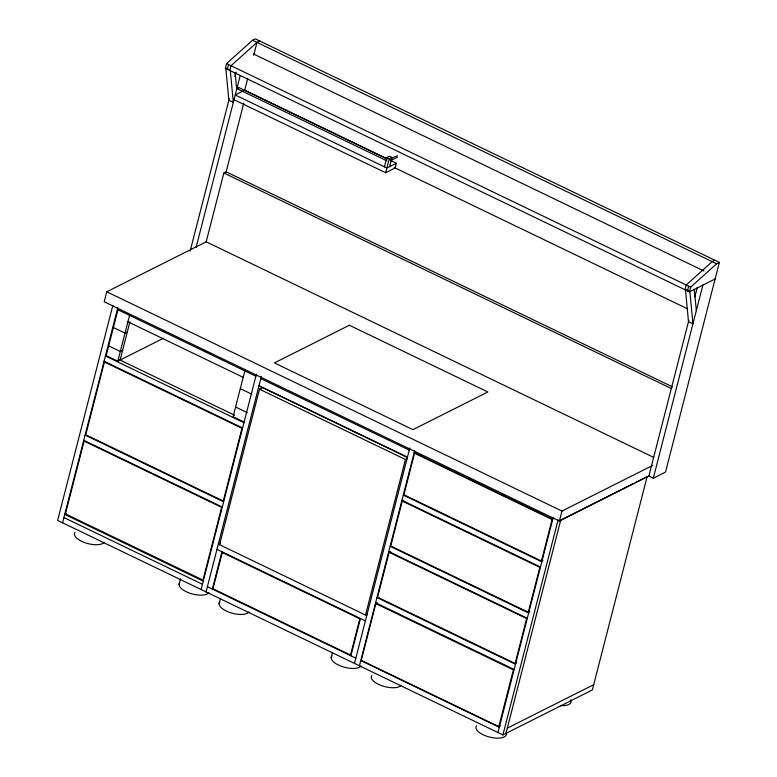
<?xml version="1.0" encoding="UTF-8"?>
<svg xmlns="http://www.w3.org/2000/svg" width="777" height="777" viewBox="0 0 777 777"><rect width="100%" height="100%" fill="white"/><g stroke="black" fill="none" stroke-linecap="round" stroke-linejoin="round"><path stroke-width="1.17" d="M653.719 457.4L206.187 241.812L106.779 291.793L104.215 301.767L559.391 521.037L649.067 475.951M112.85 305.371L57.634 520.425L502.904 734.925L592.365 689.947L647.134 476.622L635.256 482.595M62.578 522.804L117.793 307.76M118.114 309.1L106.177 355.604L117.803 361.198L163.461 338.248M117.803 361.198L129.74 314.704M120.095 360.052L129.924 321.775M688.811 320.415L648.853 476.058L653.302 478.205L665.539 472.057L719.366 262.412L255.293 38.85L252.535 40.239L226.563 63.588L225.349 68.318L689.422 291.88L715.112 278.962M227.331 69.27L228.545 64.54M229.798 70.464L231.012 65.734L256.993 42.376L259.741 40.996M190.132 251.136L229.186 99M234.897 76.768L236.101 72.086M196.086 247.426L240.258 75.398M390.899 160.616L396.357 163.238L386.868 168.007L235.227 94.959L244.716 90.19L247.698 78.574M253.69 55.225L256.993 42.376M206.002 242.521L223.854 172.98L226.146 171.824L672.591 386.888M226.049 172.232L243.774 103.186M179.069 584.314L180.449 578.933M245.017 370.231L233.081 416.734L244.706 422.338M201.107 589.539L256.42 374.116M206.051 591.928L261.363 376.505M219.57 544.716L259.499 389.19L262.558 387.645L407.42 457.43M260.703 389.442L261.315 387.092M212.354 589.063L221.931 551.757M219.133 603.622L220.513 598.251M384.401 166.822L386.761 157.624L389.51 156.235L391.987 157.43L389.627 166.628M234.013 99.689L385.654 172.737L389.238 158.819L391.987 157.43M396.357 163.238L395.143 167.968L385.654 172.737M331.196 657.604L332.575 652.233M350.883 655.798L360.46 618.492M407.488 458.469L405.448 459.498L365.52 615.025L367.56 613.995M354.477 663.432L409.79 448.008M359.43 665.811L414.646 450.757M377.36 602.835L375.825 603.603L361.256 660.343L498.795 726.602L500.33 725.835M390.656 551.524L389.131 552.292L377.593 597.222L515.141 663.48L516.666 662.703M403.817 500.301L402.282 501.068L390.753 545.988L528.292 612.247L529.817 611.48M416.093 452.486L414.559 453.253L403.904 494.764L541.443 561.023L542.977 560.246M498.795 726.602L513.374 669.861L375.825 603.603M515.141 663.48L526.67 618.55L389.131 552.292M528.292 612.247L539.821 567.327L402.282 501.068M541.443 561.023L552.097 519.512L414.559 453.253M497.96 732.546L553.175 517.492M502.904 734.925L558.119 519.881M559.391 521.037L561.956 511.062L652.709 465.423M505.963 733.391L560.877 519.512M684.974 289.734L686.188 285.004L712.159 261.645L714.918 260.266M687.451 290.928L688.665 286.198M689.422 291.88L690.636 287.15L716.617 263.791L719.366 262.412M694.823 297.008L697.231 287.645M653.302 478.205L702.884 285.11M238.549 88.209L238.471 87.403L237.752 89.025L386.927 160.878M390.481 160.693L390.608 159.683M391.608 158.149L397.513 155.701M390.326 160.8L397.513 157.187M127.321 331.934L125.019 333.09L113.393 327.496M122.591 350.33L120.299 351.486L108.673 345.882M66.268 513.636L64.744 514.403L203.273 581.138M220.367 543.094L218.327 544.114L366.754 615.617M560.732 520.066L633.1 483.682M507.313 728.136L593.715 684.692M252.535 40.239L716.617 263.791M253.661 54.06L703.952 270.979M226.563 63.588L690.636 287.15M229.37 69.804L225.806 68.085L228.875 100.233L233.323 102.379L230.264 70.231M386.761 157.624L389.238 158.819M244.716 90.19L387.626 159.042M238.568 87.432L386.645 158.761M394.133 167.482L687.752 308.935M223.854 172.98L671.386 388.568M106.779 291.793L561.956 511.062M162.374 330.419L166.725 332.517M202.612 349.805L210.217 353.467M117.356 309.489L255.886 376.223M260.829 378.613L409.256 450.106M414.199 452.486L552.729 519.221M127.923 321.795L243.201 377.331M259.013 385.674L407.439 457.177M259.499 389.19L405.448 459.498M240.297 388.626L251.923 394.221M235.577 407.012L247.203 412.616M403.273 495.046L541.802 561.781M119.376 359.702L234.741 415.277M105.41 355.983L243.949 422.717M401.923 500.301L540.452 567.035M104.069 361.237L242.599 427.972M390.122 546.28L528.651 613.014M388.772 551.534L527.301 618.269M85.111 435.062L223.64 501.796M83.761 440.316L222.29 507.051M376.962 597.503L515.501 664.238M375.621 602.758L514.151 669.492M216.977 549.368L365.404 620.872M63.928 517.55L202.457 584.285M207.401 586.674L355.827 658.177M360.781 660.557L499.31 727.291M694.298 289.423L696.328 310.654M235.12 72.727L236.703 89.238M401.155 685.304A15.676 6.546 14.4 0 1 382.138 685.819A15.676 6.546 14.4 0 1 371.911 675.31M570.726 699.756A15.676 6.546 14.4 0 1 560.324 705.555M506.439 734.11A15.676 6.546 14.4 0 1 488.723 736.839A15.676 6.546 14.4 0 1 476.554 725.718M361.082 666.006A15.676 6.546 14.4 0 1 342.065 666.52A15.676 6.546 14.4 0 1 331.837 656.002M249.019 612.014A15.676 6.546 14.4 0 1 230.002 612.538A15.676 6.546 14.4 0 1 219.774 602.02M208.955 592.705A15.676 6.546 14.4 0 1 189.938 593.23A15.676 6.546 14.4 0 1 179.701 582.711M104.312 542.297A15.676 6.546 14.4 0 1 85.295 542.822A15.676 6.546 14.4 0 1 75.058 532.303M84.12 441.083L65.433 513.85L202.982 580.108L221.659 507.342L84.12 441.083M104.429 362.004L85.742 434.78L223.281 501.029L241.968 428.263L104.429 362.004M222.29 552.515L212.976 588.772L350.524 655.03L359.829 618.774L222.29 552.515M349.339 325.242L274.407 362.927L412.937 429.652L487.869 391.977L349.339 325.242M689.889 291.647L685.431 289.5L688.5 321.639L692.948 323.786L689.889 291.647"/></g></svg>
